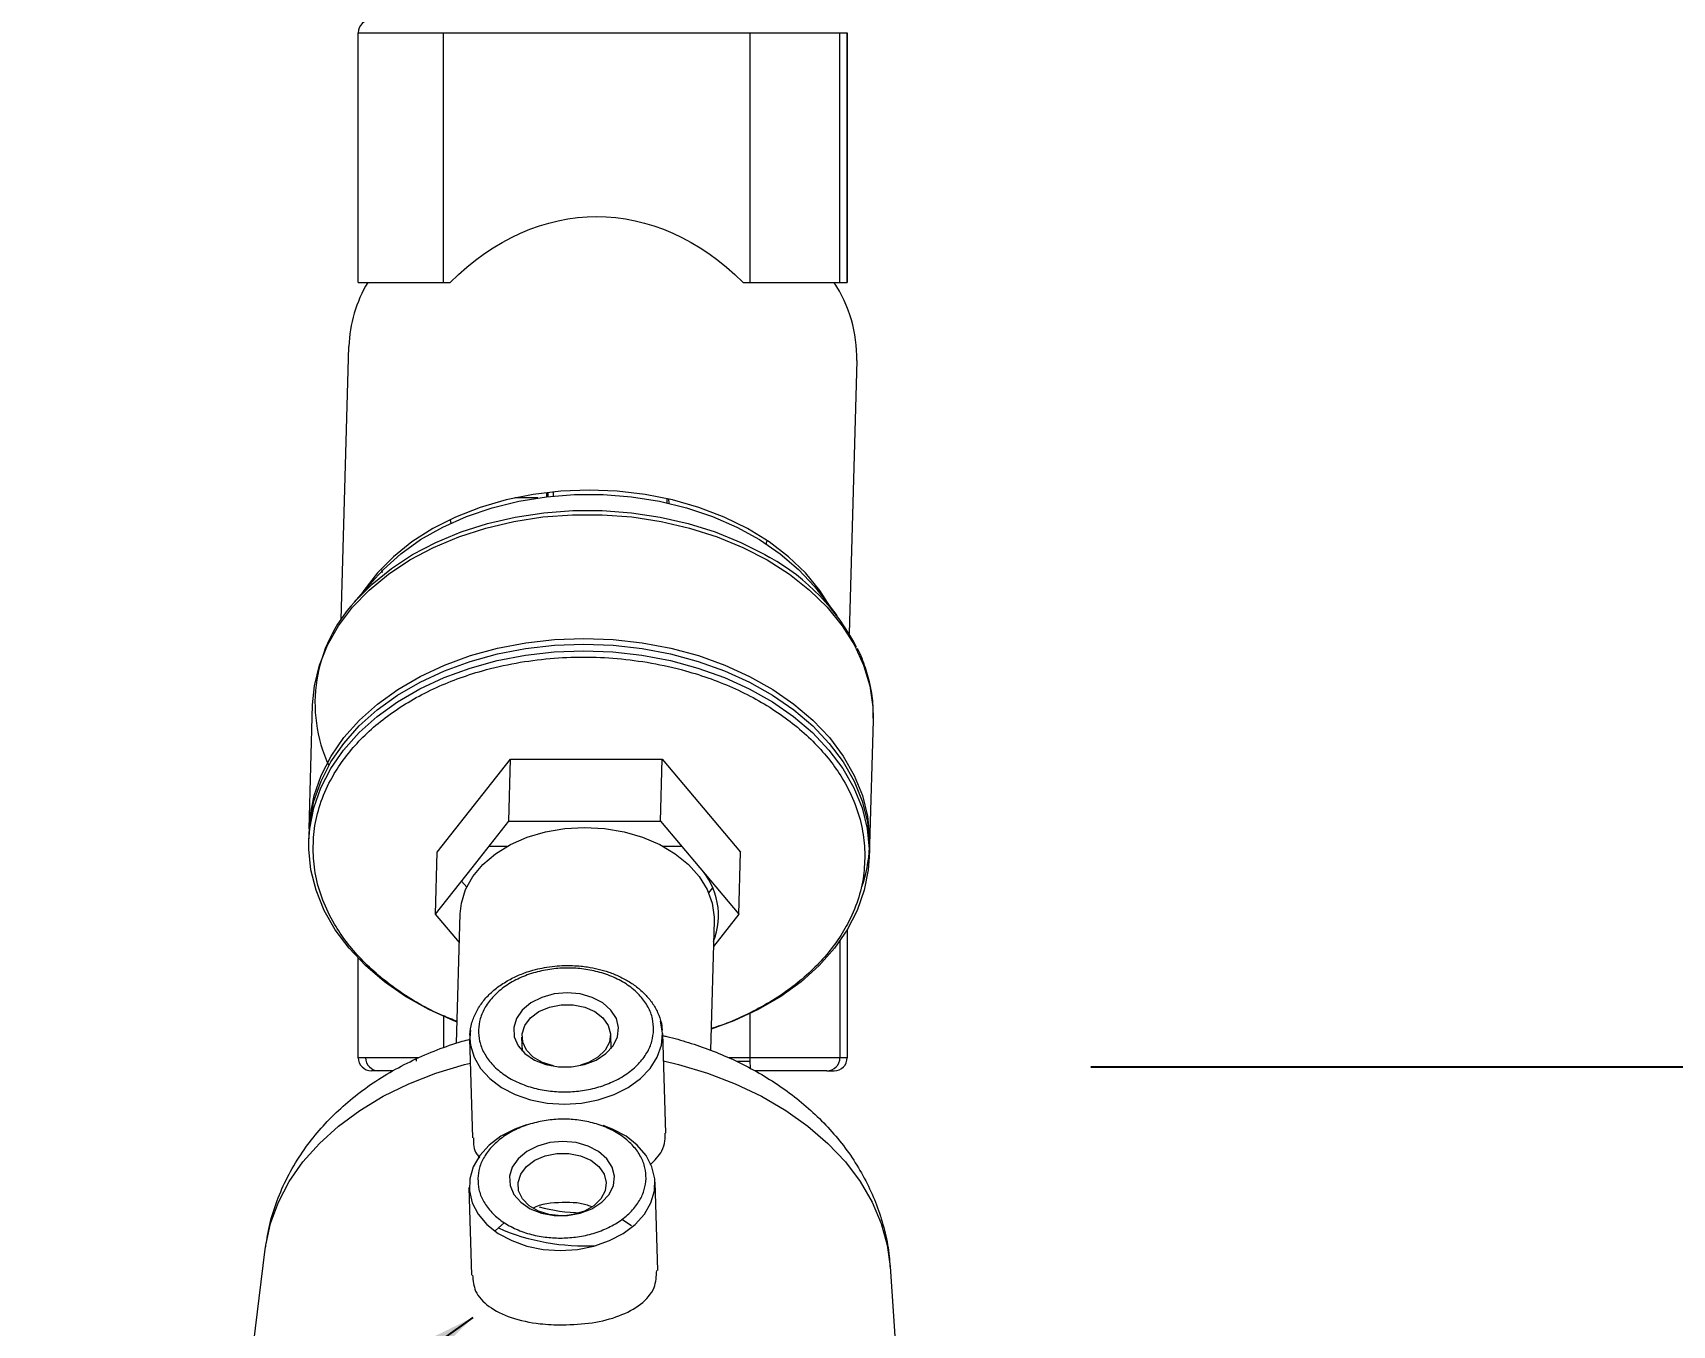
# Model space of a CAD drawing. Extents: x -2187 to 96136, y -11110 to 52208.
# Drawn here: x 32554.6 to 32741.7, y 18746.8 to 18894.4 of the extents above; entities that cross this region are included whole.
import ezdxf

# ---------------------------------------------------------------- set-up
doc = ezdxf.new("R2010")
doc.units = 0
doc.header["$LTSCALE"] = 1000
doc.header["$MEASUREMENT"] = 0
doc.linetypes.add('ACAD_ISO02W100', pattern=[15, 12, -3])
doc.layers.add('洗衣房设备', color=4, linetype='Continuous')
doc.styles.add('-宋体', font='', dxfattribs={"width": 0.8})
doc.styles.add('HZHT', font='hztxt_e.shx', dxfattribs={"width": 1.5, "bigfont": 'hztxt.shx'})
doc.styles.get('-宋体').set_extended_font_data('SimSun')
doc.dimstyles.new('50', dxfattribs={"dimscale": 30, "dimtxt": 3.5, "dimasz": 1.5, "dimexe": 0.8, "dimexo": 2, "dimgap": 0.8, "dimtad": 1, "dimdec": 0, "dimrnd": 5, "dimzin": 0, "dimdsep": 46, "dimtxsty": '-宋体', "dimblk": 'OBLIQUE', "dimcen": 0.6, "dimdle": 0.8, "dimclrd": 6, "dimclre": 6, "dimclrt": 6, "dimadec": 0, "dimazin": 0, "dimtfac": 1, "dimtdec": 0, "dimtofl": 0, "dimtmove": 2, "dimatfit": 3, "dimldrblk": 'OBLIQUE', "dimfxl": 0, "dimtolj": 1, "dimtzin": 0, "dimarcsym": 0})
doc.dimstyles.new('75', dxfattribs={"dimscale": 100, "dimtxt": 3, "dimasz": 1, "dimexe": 1, "dimexo": 1, "dimgap": 0.2, "dimtad": 1, "dimdec": 0, "dimrnd": 10, "dimzin": 0, "dimdsep": 46, "dimtxsty": 'HZHT', "dimblk1": 'ARCHTICK', "dimblk2": 'ARCHTICK', "dimsah": 1, "dimcen": 1, "dimdle": 0.5, "dimclrd": 1, "dimclre": 1, "dimadec": 0, "dimazin": 0, "dimtfac": 1, "dimtdec": 0, "dimtix": 1, "dimtmove": 2, "dimatfit": 3, "dimfxl": 0, "dimtolj": 1, "dimtzin": 0, "dimarcsym": 0})

# ---------------------------------------------------------------- blocks, each defined once
blk = doc.blocks.new('_OBLIQUE')
at = {"color": 0, "linetype": 'ByBlock'}
blk.add_line((-0.5, -0.5), (0.5, 0.5), dxfattribs=at)
blk = doc.blocks.new('*D130')
at = {"layer": 'Defpoints', "color": 0, "linetype": 'ACAD_ISO02W100', "ltscale": 750}
for p in [(32792.1, 20341.5), (32615.36, 18776.32), (33025.34, 18776.32)]:
    blk.add_point(p, dxfattribs=at)
at = {"layer": '洗衣房设备', "color": 6, "linetype": 'ACAD_ISO02W100', "lineweight": -2, "ltscale": 750}
for p, q in [((33025.34, 20365.5), (33025.34, 18752.32)), ((32852.1, 20341.5), (33049.34, 20341.5)), ((32675.36, 18776.32), (33049.34, 18776.32))]:
    blk.add_line(p, q, dxfattribs=at)
at = {"layer": '洗衣房设备', "color": 6, "linetype": 'ACAD_ISO02W100', "lineweight": -2, "ltscale": 750, "xscale": 45, "yscale": 45, "zscale": 45}
for p, rotation in [((33025.34, 20341.5), 90), ((33025.34, 18776.32), 270)]:
    blk.add_blockref('_OBLIQUE', p, dxfattribs=dict(at, rotation=rotation))
at = {"layer": '洗衣房设备', "color": 6, "linetype": 'ACAD_ISO02W100', "ltscale": 750, "insert": (32948.84, 19558.91), "char_height": 105, "attachment_point": 5, "rotation": 90, "style": '-宋体'}
blk.add_mtext('\\A1;1565', dxfattribs=at)
blk = doc.blocks.new('*D131')
at = {"layer": 'Defpoints', "color": 0, "linetype": 'ACAD_ISO02W100', "ltscale": 750}
for p in [(32615.36, 18776.32), (32318.1, 18411.5), (33024.11, 18411.5)]:
    blk.add_point(p, dxfattribs=at)
at = {"layer": '洗衣房设备', "color": 6, "linetype": 'ACAD_ISO02W100', "lineweight": -2, "ltscale": 750}
for p, q in [((33024.11, 18800.32), (33024.11, 18387.5)), ((32675.36, 18776.32), (33048.11, 18776.32)), ((32378.1, 18411.5), (33048.11, 18411.5))]:
    blk.add_line(p, q, dxfattribs=at)
at = {"layer": '洗衣房设备', "color": 6, "linetype": 'ACAD_ISO02W100', "lineweight": -2, "ltscale": 750, "xscale": 45, "yscale": 45, "zscale": 45}
for p, rotation in [((33024.11, 18776.32), 90), ((33024.11, 18411.5), 270)]:
    blk.add_blockref('_OBLIQUE', p, dxfattribs=dict(at, rotation=rotation))
at = {"layer": '洗衣房设备', "color": 6, "linetype": 'ACAD_ISO02W100', "ltscale": 750, "insert": (32947.61, 18593.91), "char_height": 105, "attachment_point": 5, "rotation": 90, "style": '-宋体'}
blk.add_mtext('\\A1;365', dxfattribs=at)
blk = doc.blocks.new('*D132')
at = {"layer": 'Defpoints', "color": 0, "linetype": 'ACAD_ISO02W100', "ltscale": 750}
for p in [(32615.36, 18776.32), (32850.1, 18644.5), (32850.1, 18267.54)]:
    blk.add_point(p, dxfattribs=at)
at = {"layer": '洗衣房设备', "color": 6, "linetype": 'ACAD_ISO02W100', "lineweight": -2, "ltscale": 750}
for p, q in [((32615.36, 18716.32), (32615.36, 18243.54)), ((32850.1, 18584.5), (32850.1, 18243.54)), ((32591.36, 18267.54), (32874.1, 18267.54))]:
    blk.add_line(p, q, dxfattribs=at)
at = {"layer": '洗衣房设备', "color": 6, "linetype": 'ACAD_ISO02W100', "lineweight": -2, "ltscale": 750, "xscale": 45, "yscale": 45, "zscale": 45, "rotation": 180}
blk.add_blockref('_OBLIQUE', (32615.36, 18267.54), dxfattribs=at)
at = {"layer": '洗衣房设备', "color": 6, "linetype": 'ACAD_ISO02W100', "lineweight": -2, "ltscale": 750, "xscale": 45, "yscale": 45, "zscale": 45}
blk.add_blockref('_OBLIQUE', (32850.1, 18267.54), dxfattribs=at)
at = {"layer": '洗衣房设备', "color": 6, "linetype": 'ACAD_ISO02W100', "ltscale": 750, "insert": (32732.73, 18344.04), "char_height": 105, "attachment_point": 5, "style": '-宋体'}
blk.add_mtext('\\A1;235', dxfattribs=at)
blk = doc.blocks.new('_ArchTick')
at = {"color": 0, "linetype": 'ByBlock', "const_width": 0.4}
blk.add_lwpolyline([(-0.5, -0.5), (0.5, 0.5)], dxfattribs=at)

msp = doc.modelspace()

# ---------------------------------------------------------------- linework, layer by layer
at = {"color": 7, "linetype": 'Continuous', "lineweight": 15}
for p, q in [((32591.756, 18865.867), (32591.756, 18894.367)), ((32601.478, 18894.367), (32636.464, 18894.367)), ((32601.478, 18865.867), (32601.478, 18894.367)), ((32636.464, 18894.367), (32636.464, 18865.867)), ((32636.464, 18894.367), (32646.739, 18894.367)), ((32646.739, 18865.867), (32646.739, 18894.367)), ((32646.739, 18894.367), (32647.575, 18894.367)), ((32647.575, 18865.867), (32647.575, 18894.367)), ((32647.575, 18894.367), (32647.58, 18894.367)), ((32647.58, 18894.367), (32647.58, 18865.867)), ((32591.756, 18865.867), (32601.478, 18865.867)), ((32601.478, 18865.867), (32602.248, 18865.867)), ((32635.694, 18865.867), (32636.464, 18865.867)), ((32636.464, 18865.867), (32646.739, 18865.867)), ((32646.739, 18865.867), (32647.575, 18865.867)), ((32647.58, 18865.867), (32647.575, 18865.867)), ((32589.821, 18827.392), (32590.689, 18858.553)), ((32648.667, 18856.938), (32647.799, 18825.777)), ((32612.255, 18841.269), (32609.633, 18841.269)), ((32613.435, 18841.422), (32613.435, 18841.901)), ((32614.006, 18841.963), (32614.006, 18841.483)), ((32627, 18840.705), (32627, 18841.185)), ((32627.228, 18840.653), (32627.225, 18841.134)), ((32591.34, 18829.373), (32593.648, 18832.047)), ((32594.454, 18833.054), (32594.501, 18832.756)), ((32644.246, 18830.856), (32644.198, 18830.598)), ((32644.237, 18830.638), (32646.393, 18827.84)), ((32586.154, 18803.482), (32586.549, 18817.644)), ((32650.524, 18815.862), (32650.129, 18801.7)), ((32650.529, 18816.113), (32650.524, 18815.862)), ((32600.779, 18800.823), (32609.14, 18811.43)), ((32608.943, 18804.359), (32609.14, 18811.43)), ((32609.14, 18811.43), (32626.454, 18811.43)), ((32626.257, 18804.359), (32626.454, 18811.43)), ((32626.454, 18811.43), (32635.406, 18800.823)), ((32604.762, 18799.055), (32608.943, 18804.359)), ((32608.943, 18804.359), (32617.6, 18804.359)), ((32617.6, 18804.359), (32626.257, 18804.359)), ((32626.257, 18804.359), (32630.733, 18799.055)), ((32586.115, 18802.068), (32586.136, 18802.828)), ((32606.711, 18801.527), (32608.826, 18801.527)), ((32626.493, 18801.527), (32628.647, 18801.527)), ((32600.582, 18793.752), (32600.779, 18800.823)), ((32635.209, 18793.752), (32635.406, 18800.823)), ((32650.111, 18801.046), (32650.09, 18800.286)), ((32600.582, 18793.752), (32604.762, 18799.055)), ((32630.733, 18799.055), (32635.209, 18793.752)), ((32604.138, 18796.843), (32603.559, 18797.529)), ((32632.195, 18796.749), (32631.754, 18796.191)), ((32603.3, 18790.531), (32600.582, 18793.752)), ((32602.979, 18779.017), (32603.391, 18793.802)), ((32632.38, 18792.995), (32631.969, 18778.23)), ((32635.209, 18793.752), (32632.298, 18790.059)), ((32647.58, 18791.973), (32647.58, 18777.367)), ((32591.756, 18777.367), (32591.756, 18788.708)), ((32604.818, 18768.199), (32604.503, 18779.516)), ((32610.491, 18778.102), (32610.446, 18779.719)), ((32620.549, 18780), (32620.594, 18778.384)), ((32626.494, 18780.128), (32626.811, 18768.757)), ((32598.654, 18777.367), (32591.756, 18777.367)), ((32598.389, 18776.95), (32598.389, 18777.367)), ((32636.464, 18777.367), (32634.024, 18777.367)), ((32646.739, 18777.367), (32636.464, 18777.367)), ((32647.575, 18777.367), (32646.739, 18777.367)), ((32647.58, 18777.367), (32647.575, 18777.367)), ((32635.05, 18776.95), (32636.466, 18776.95)), ((32645.239, 18775.867), (32646.075, 18775.867)), ((32604.709, 18752.523), (32604.43, 18762.556)), ((32625.622, 18763.147), (32625.902, 18753.072)), ((32608.464, 18758.538), (32607.384, 18757.612)), ((32622.96, 18758.179), (32621.827, 18758.902)), ((32577.443, 18725.768), (32581.14, 18755.524)), ((32652.466, 18753.537), (32654.488, 18723.803))]:
    msp.add_line(p, q, dxfattribs=at)
at = {"color": 8, "linetype": 'Continuous', "lineweight": 15}
for p, q in [((32591.756, 18894.367), (32601.478, 18894.367)), ((32650.09, 18801.177), (32650.09, 18800.287)), ((32646.739, 18790.689), (32646.739, 18777.367)), ((32647.575, 18791.963), (32647.575, 18777.367)), ((32601.478, 18782.079), (32601.478, 18778.505)), ((32636.464, 18782.395), (32636.464, 18777.367))]:
    msp.add_line(p, q, dxfattribs=at)
at = {"color": 7, "linetype": 'Continuous', "lineweight": 15, "flags": 128}
for points in [[(32645.644, 18828.812), (32644.433, 18830.714), (32642.795, 18832.703), (32640.857, 18834.555), (32638.645, 18836.247), (32636.185, 18837.759), (32633.509, 18839.071), (32630.648, 18840.168), (32627.639, 18841.035), (32624.519, 18841.663), (32621.327, 18842.042), (32618.102, 18842.169), (32614.883, 18842.042), (32611.712, 18841.663), (32608.627, 18841.035), (32605.667, 18840.168), (32602.867, 18839.071), (32600.264, 18837.759), (32597.888, 18836.247), (32595.77, 18834.555), (32593.936, 18832.703), (32592.408, 18830.714), (32592.141, 18830.302)], [(32593.648, 18832.047), (32594.62, 18833.097), (32596.613, 18834.886), (32598.88, 18836.503), (32601.392, 18837.929), (32604.118, 18839.144), (32607.024, 18840.136), (32610.075, 18840.89), (32613.231, 18841.398), (32616.455, 18841.654), (32619.706, 18841.654), (32622.945, 18841.398), (32626.13, 18840.89), (32629.222, 18840.136), (32632.183, 18839.144), (32634.977, 18837.929), (32637.568, 18836.503), (32639.925, 18834.886), (32642.018, 18833.097), (32643.822, 18831.159), (32644.237, 18830.638)], [(32613.246, 18841.878), (32613.246, 18841.661), (32613.248, 18841.4)], [(32586.136, 18802.828), (32586.245, 18804.302), (32586.704, 18806.642), (32587.507, 18808.93), (32588.645, 18811.141), (32590.106, 18813.251), (32591.874, 18815.237), (32593.93, 18817.078), (32596.251, 18818.753), (32598.812, 18820.243), (32601.584, 18821.533), (32604.537, 18822.608), (32607.639, 18823.457), (32610.856, 18824.07), (32614.153, 18824.441), (32617.493, 18824.565), (32620.84, 18824.441), (32624.158, 18824.07), (32627.409, 18823.457), (32630.558, 18822.608), (32633.571, 18821.533), (32636.415, 18820.243), (32639.059, 18818.753), (32641.473, 18817.078), (32643.631, 18815.237), (32645.51, 18813.251), (32647.089, 18811.141), (32648.351, 18808.93), (32649.281, 18806.642), (32649.87, 18804.302), (32650.111, 18801.937), (32650.111, 18801.046)], [(32603.391, 18793.802), (32603.525, 18795.002), (32604.012, 18796.567), (32604.841, 18798.053), (32605.992, 18799.425), (32607.435, 18800.648), (32609.135, 18801.693), (32611.051, 18802.534), (32613.135, 18803.15), (32615.336, 18803.525), (32617.6, 18803.651), (32619.871, 18803.525), (32622.093, 18803.15), (32624.211, 18802.534), (32626.174, 18801.693), (32627.933, 18800.648), (32629.444, 18799.425), (32630.671, 18798.053), (32631.582, 18796.567), (32632.157, 18795.002), (32632.38, 18793.398), (32632.38, 18792.995)], [(32603.046, 18781.425), (32602.654, 18781.581), (32599.81, 18782.871), (32597.167, 18784.361), (32594.753, 18786.036), (32592.594, 18787.877), (32590.715, 18789.863), (32589.136, 18791.973), (32587.875, 18794.184), (32586.945, 18796.472), (32586.356, 18798.811), (32586.115, 18801.177), (32586.115, 18802.066)], [(32650.09, 18800.287), (32649.98, 18798.811), (32649.522, 18796.472), (32648.719, 18794.184), (32647.581, 18791.973), (32646.119, 18789.863), (32644.351, 18787.877), (32642.295, 18786.036), (32639.975, 18784.361), (32637.414, 18782.871), (32634.642, 18781.581), (32632.035, 18780.617)], [(32615.597, 18784.772), (32614.102, 18784.638), (32612.693, 18784.247), (32611.459, 18783.622), (32610.478, 18782.802), (32609.811, 18781.84), (32609.5, 18780.795), (32609.565, 18779.734), (32610.002, 18778.723), (32610.782, 18777.825), (32611.858, 18777.097), (32613.161, 18776.584), (32614.61, 18776.32), (32616.113, 18776.32), (32617.577, 18776.584), (32618.909, 18777.097), (32620.025, 18777.825), (32620.855, 18778.723), (32621.348, 18779.734), (32621.472, 18780.795), (32621.219, 18781.84), (32620.606, 18782.802), (32619.671, 18783.622), (32618.472, 18784.247), (32617.085, 18784.638), (32615.597, 18784.772)], [(32614.06, 18776.415), (32614.039, 18776.419), (32612.788, 18776.807), (32611.738, 18777.421), (32610.967, 18778.216), (32610.532, 18779.133), (32610.465, 18780.103), (32610.771, 18781.056), (32611.428, 18781.92), (32612.387, 18782.631), (32613.576, 18783.137), (32614.908, 18783.399), (32616.284, 18783.399), (32617.601, 18783.137), (32618.762, 18782.631), (32619.681, 18781.92), (32620.29, 18781.056), (32620.544, 18780.103), (32620.423, 18779.133), (32619.936, 18778.216), (32619.121, 18777.421), (32618.037, 18776.807), (32617.125, 18776.5)], [(32626.494, 18780.128), (32626.493, 18780.171), (32626.267, 18781.553), (32626.267, 18781.554)], [(32604.561, 18780.486), (32604.524, 18780.171), (32604.503, 18779.516)], [(32610.945, 18769.711), (32609.625, 18769.224), (32608.042, 18768.391), (32606.696, 18767.368), (32605.634, 18766.192), (32604.892, 18764.903), (32604.494, 18763.543), (32604.456, 18762.16), (32604.777, 18760.8), (32605.448, 18759.51), (32606.444, 18758.334), (32607.733, 18757.312), (32609.27, 18756.479), (32611.003, 18755.862), (32612.874, 18755.484), (32614.817, 18755.356)], [(32614.817, 18755.356), (32616.768, 18755.484), (32618.659, 18755.862), (32620.426, 18756.479), (32622.01, 18757.312), (32623.356, 18758.334), (32624.418, 18759.51), (32625.16, 18760.8), (32625.557, 18762.16), (32625.596, 18763.543), (32625.274, 18764.903), (32624.604, 18766.192), (32623.607, 18767.368), (32622.319, 18768.391), (32620.781, 18769.224), (32619.716, 18769.637)], [(32615.124, 18767.801), (32613.629, 18767.668), (32612.22, 18767.276), (32610.987, 18766.651), (32610.005, 18765.832), (32609.339, 18764.87), (32609.028, 18763.825), (32609.093, 18762.764), (32609.529, 18761.752), (32610.31, 18760.854), (32611.385, 18760.126), (32612.688, 18759.614), (32614.137, 18759.349), (32615.641, 18759.349), (32617.104, 18759.614), (32618.436, 18760.126), (32619.552, 18760.854), (32620.383, 18761.752), (32620.875, 18762.764), (32620.999, 18763.825), (32620.747, 18764.87), (32620.133, 18765.832), (32619.198, 18766.651), (32617.999, 18767.276), (32616.612, 18767.668), (32615.124, 18767.801)], [(32614.925, 18759.316), (32613.566, 18759.448), (32612.315, 18759.836), (32611.265, 18760.45), (32610.494, 18761.245), (32610.059, 18762.162), (32609.992, 18763.133), (32610.299, 18764.085), (32610.956, 18764.949), (32611.914, 18765.661), (32613.104, 18766.166), (32614.436, 18766.429), (32615.811, 18766.429), (32617.128, 18766.166), (32618.29, 18765.661), (32619.209, 18764.949), (32619.818, 18764.085), (32620.071, 18763.133), (32619.95, 18762.162), (32619.464, 18761.245), (32618.648, 18760.45), (32617.564, 18759.836), (32616.292, 18759.448), (32615.323, 18759.327)]]:
    msp.add_lwpolyline(points, dxfattribs=at)
at = {"color": 8, "linetype": 'Continuous', "lineweight": 15, "flags": 128}
for points in [[(32586.549, 18817.644), (32586.755, 18819.799), (32587.325, 18822.162), (32588.248, 18824.463), (32589.514, 18826.678), (32591.107, 18828.78), (32593.01, 18830.747), (32595.202, 18832.555), (32597.657, 18834.185), (32600.349, 18835.618), (32603.245, 18836.838), (32606.315, 18837.83), (32609.523, 18838.585), (32612.832, 18839.093), (32616.207, 18839.348), (32619.607, 18839.348), (32622.995, 18839.093), (32626.333, 18838.585), (32629.583, 18837.83), (32632.708, 18836.838), (32635.673, 18835.618), (32638.444, 18834.185), (32640.99, 18832.555), (32643.282, 18830.747), (32645.295, 18828.78), (32647.006, 18826.678), (32648.394, 18824.463), (32649.446, 18822.162), (32650.148, 18819.799), (32650.492, 18817.401), (32650.529, 18816.113)], [(32591.34, 18829.373), (32591.459, 18829.51), (32593.357, 18831.434), (32595.534, 18833.201), (32597.966, 18834.794), (32600.627, 18836.193), (32603.487, 18837.383), (32606.514, 18838.352), (32609.675, 18839.088), (32612.934, 18839.583), (32616.255, 18839.832), (32619.602, 18839.832), (32622.937, 18839.583), (32626.224, 18839.088), (32629.425, 18838.352), (32632.506, 18837.383), (32635.432, 18836.193), (32638.171, 18834.794), (32638.745, 18834.46)], [(32586.154, 18803.48), (32586.263, 18804.956), (32586.722, 18807.295), (32587.525, 18809.583), (32588.663, 18811.794), (32590.124, 18813.905), (32591.893, 18815.891), (32593.949, 18817.732), (32596.269, 18819.406), (32598.83, 18820.897), (32601.602, 18822.187), (32604.555, 18823.262), (32607.658, 18824.111), (32610.875, 18824.724), (32614.171, 18825.094), (32617.511, 18825.218), (32620.858, 18825.094), (32624.176, 18824.724), (32627.427, 18824.111), (32630.576, 18823.262), (32633.59, 18822.187), (32636.434, 18820.897), (32639.077, 18819.406), (32641.491, 18817.732), (32643.65, 18815.891), (32645.529, 18813.905), (32647.107, 18811.794), (32648.369, 18809.583), (32649.299, 18807.295), (32649.888, 18804.956), (32650.129, 18802.591)], [(32586.115, 18802.066), (32586.224, 18803.542), (32586.683, 18805.881), (32587.485, 18808.169), (32588.624, 18810.38), (32590.085, 18812.49), (32591.853, 18814.477), (32593.909, 18816.317), (32596.23, 18817.992), (32598.791, 18819.483), (32601.563, 18820.773), (32604.516, 18821.848), (32607.618, 18822.697), (32610.835, 18823.31), (32614.132, 18823.68), (32617.472, 18823.804), (32620.819, 18823.68), (32624.136, 18823.31), (32627.388, 18822.697), (32630.537, 18821.848), (32633.55, 18820.773), (32636.394, 18819.483), (32639.038, 18817.992), (32641.452, 18816.317), (32643.61, 18814.477), (32645.489, 18812.49), (32647.068, 18810.38), (32648.33, 18808.169), (32649.26, 18805.881), (32649.849, 18803.542), (32650.09, 18801.177)], [(32604.503, 18779.516), (32604.573, 18778.778), (32604.974, 18777.418), (32605.713, 18776.136), (32606.767, 18774.972), (32608.101, 18773.964), (32609.673, 18773.145), (32611.432, 18772.54), (32613.322, 18772.169), (32615.282, 18772.044)], [(32615.282, 18772.044), (32617.249, 18772.169), (32619.159, 18772.54), (32620.952, 18773.145), (32622.57, 18773.964), (32623.96, 18774.972), (32625.079, 18776.136), (32625.889, 18777.418), (32626.366, 18778.778), (32626.494, 18780.128)], [(32581.14, 18755.524), (32581.2, 18755.963), (32581.75, 18758.445), (32582.648, 18760.872), (32583.884, 18763.218), (32585.447, 18765.461), (32587.322, 18767.579), (32589.489, 18769.55), (32591.927, 18771.354), (32594.611, 18772.974), (32597.516, 18774.394), (32600.612, 18775.6), (32603.868, 18776.579), (32604.58, 18776.757)], [(32626.582, 18776.988), (32628.319, 18776.579), (32631.63, 18775.6), (32634.793, 18774.394), (32637.777, 18772.974), (32640.552, 18771.354), (32643.09, 18769.55), (32645.367, 18767.579), (32647.359, 18765.461), (32649.047, 18763.218), (32650.414, 18760.872), (32651.447, 18758.445), (32652.135, 18755.963), (32652.466, 18753.537)]]:
    msp.add_lwpolyline(points, dxfattribs=at)
at = {"color": 7, "linetype": 'Continuous', "lineweight": 15}
for centre, radius, start, end in [((32593.256, 18894.367), 1.5, 90, 180), ((32605.904, 18858.064), 15.222, 149.15926, 178.15892), ((32632.98, 18857.218), 15.689, 358.97655, 33.45677), ((32626.733, 18812.961), 24.627, 27.21868, 60.80783), ((32603.738, 18817.854), 16.923, 137.10481, 204.95948), ((32633.777, 18802.186), 16.36, 341.05292, 357.1534), ((32624.854, 18793.593), 8.026, 338.37367, 42.89596), ((32593.26, 18777.367), 1.5, 179.98888, 269.98888), ((32594.096, 18777.367), 1.5, 179.98888, 269.98888), ((32670.139, 18777.241), 33.675, 179.78475, 181.87322), ((32645.239, 18777.367), 1.5, 270.01112, 0.01112), ((32646.075, 18777.367), 1.5, 270.01112, 0.01112), ((32617.476, 18779.671), 20.001, 255.2786, 269.02782), ((32617.448, 18780.009), 24.115, 246.29817, 273.52649)]:
    msp.add_arc(centre, radius, start, end, dxfattribs=at)
at = {"color": 7, "linetype": 'Continuous', "lineweight": 15, "extrusion": (0, 0, -1)}
for centre, major_axis, ratio, start_param, end_param in [((32618.971, 18832.367), (0, 41.012), 0.7068324, -0.6149015, 0.6149015), ((32619.737, 18931), (-0.755, 127.794), 0.2033666, 3.9030376, 3.9075994), ((32619.737, 18924.001), (-0.758, 122.32), 0.2124663, 2.3702221, 2.3747615)]:
    msp.add_ellipse(centre, major_axis=major_axis, ratio=ratio, start_param=start_param, end_param=end_param, dxfattribs=at)
at = {"color": 7, "linetype": 'Continuous', "lineweight": 15}
for points, knots in [([(32648.724, 18824.067), (32648.736, 18824.044), (32649.114, 18823.354), (32649.632, 18821.92), (32650.228, 18819.768), (32650.522, 18817.822), (32650.501, 18816.604), (32650.493, 18816.131)], [0, 0, 0, 0, 0.00911774, 0.27713536, 0.54859963, 0.82443448, 1, 1, 1, 1]), ([(32586.605, 18800.823), (32586.625, 18801.728), (32586.665, 18803.567), (32587.344, 18806.324), (32588.418, 18808.845), (32589.8, 18811.087), (32591.889, 18813.706), (32594.56, 18816.089), (32597.721, 18818.142), (32600.293, 18819.49), (32603.031, 18820.635), (32606.171, 18821.655), (32609.713, 18822.47), (32613.595, 18822.985), (32617.47, 18823.152), (32621.355, 18822.985), (32625.266, 18822.47), (32628.853, 18821.655), (32632.05, 18820.634), (32635.795, 18819.105), (32639.219, 18817.168), (32642.184, 18814.892), (32644.14, 18813.046), (32645.813, 18811.087), (32647.32, 18808.845), (32648.534, 18806.324), (32649.367, 18803.568), (32649.51, 18801.729), (32649.58, 18800.823)], [0, 0, 0, 0, 0.0388205, 0.0788449, 0.1199968, 0.1521636, 0.1843358, 0.249956, 0.2828074, 0.3156641, 0.347831, 0.3800032, 0.4211504, 0.4611759, 0.5, 0.5388193, 0.5788449, 0.6199968, 0.6521636, 0.6843358, 0.749956, 0.7828074, 0.8156641, 0.847831, 0.8800032, 0.9211504, 0.9611771, 1, 1, 1, 1]), ([(32604.511, 18779.894), (32604.51, 18779.917), (32604.476, 18780.41), (32604.699, 18781.34), (32605.189, 18782.624), (32605.951, 18783.789), (32606.927, 18784.838), (32608.087, 18785.745), (32609.365, 18786.486), (32610.675, 18787.045), (32611.89, 18787.42), (32613.045, 18787.672), (32614.144, 18787.832), (32614.909, 18787.869), (32615.274, 18787.887)], [0, 0, 0, 0, 0.0054241, 0.1166157, 0.2195285, 0.3225335, 0.4249697, 0.5259514, 0.6241488, 0.7163062, 0.797949, 0.8612299, 0.9336881, 1, 1, 1, 1]), ([(32625.475, 18780.529), (32625.455, 18780.96), (32625.412, 18781.849), (32624.893, 18783.167), (32624.006, 18784.434), (32622.737, 18785.565), (32621.165, 18786.483), (32619.392, 18787.14), (32617.539, 18787.519), (32615.677, 18787.64), (32613.808, 18787.519), (32611.934, 18787.14), (32610.125, 18786.483), (32608.501, 18785.565), (32607.169, 18784.434), (32606.212, 18783.167), (32605.619, 18781.849), (32605.527, 18780.96), (32605.483, 18780.529)], [0, 0, 0, 0, 0.058258, 0.1200057, 0.1843204, 0.25, 0.3156796, 0.3799943, 0.441742, 0.5, 0.558258, 0.6200057, 0.6843204, 0.75, 0.8156796, 0.8799943, 0.941742, 1, 1, 1, 1]), ([(32615.274, 18787.887), (32615.904, 18787.883), (32616.792, 18787.878), (32618.08, 18787.713), (32619.157, 18787.504), (32620.383, 18787.146), (32621.591, 18786.658), (32622.749, 18786.03), (32623.814, 18785.268), (32624.748, 18784.375), (32625.524, 18783.36), (32626.091, 18782.227), (32626.41, 18781.255), (32626.432, 18780.662), (32626.438, 18780.492)], [0, 0, 0, 0, 0.1140412, 0.160562, 0.2373222, 0.3164493, 0.4007795, 0.488242, 0.5781509, 0.6701053, 0.7640627, 0.8603504, 0.9597947, 1, 1, 1, 1]), ([(32581.17, 18755.606), (32581.287, 18756.401), (32581.543, 18758.131), (32582.335, 18760.741), (32583.471, 18763.432), (32584.905, 18765.949), (32586.578, 18768.268), (32588.439, 18770.373), (32590.533, 18772.327), (32592.838, 18774.111), (32595.33, 18775.708), (32597.976, 18777.109), (32600.748, 18778.285), (32602.933, 18779.068), (32604.21, 18779.393), (32604.504, 18779.468)], [0, 0, 0, 0, 0.0702959, 0.1529792, 0.2376571, 0.3248091, 0.4041709, 0.4845645, 0.5658739, 0.6478809, 0.7302787, 0.8127001, 0.8947198, 0.9757694, 1, 1, 1, 1]), ([(32605.483, 18780.529), (32605.503, 18780.098), (32605.545, 18779.209), (32606.065, 18777.892), (32606.952, 18776.624), (32608.22, 18775.494), (32609.793, 18774.574), (32611.566, 18773.922), (32613.418, 18773.528), (32614.673, 18773.481), (32615.282, 18773.458)], [0, 0, 0, 0, 0.116516, 0.2400113, 0.3686408, 0.5, 0.6313592, 0.7599887, 0.883484, 1, 1, 1, 1]), ([(32615.282, 18773.458), (32615.892, 18773.481), (32617.149, 18773.528), (32619.023, 18773.922), (32620.833, 18774.574), (32622.457, 18775.494), (32623.789, 18776.624), (32624.746, 18777.892), (32625.339, 18779.209), (32625.431, 18780.098), (32625.475, 18780.529)], [0, 0, 0, 0, 0.116516, 0.2400113, 0.3686408, 0.5, 0.6313592, 0.7599887, 0.883484, 1, 1, 1, 1]), ([(32626.501, 18779.885), (32626.663, 18779.851), (32627.665, 18779.638), (32629.497, 18779.103), (32632.002, 18778.252), (32634.498, 18777.201), (32636.95, 18775.965), (32639.32, 18774.541), (32641.576, 18772.932), (32643.688, 18771.145), (32645.628, 18769.189), (32647.371, 18767.075), (32648.893, 18764.817), (32650.174, 18762.432), (32651.202, 18759.936), (32651.937, 18757.347), (32652.354, 18755.196), (32652.411, 18753.912), (32652.429, 18753.523)], [0, 0, 0, 0, 0.0117411, 0.0727902, 0.1364684, 0.20218, 0.2694373, 0.3378574, 0.4071327, 0.4769926, 0.5471982, 0.617551, 0.6879111, 0.7582145, 0.8284814, 0.898815, 0.9693921, 1, 1, 1, 1]), ([(32595.719, 18775.867), (32595.672, 18775.867), (32595.18, 18775.867), (32594.492, 18775.867), (32593.464, 18775.867), (32593.34, 18775.867), (32593.26, 18775.867)], [0, 0, 0, 0, 0.0266186, 0.2828892, 0.5338343, 1, 1, 1, 1]), ([(32645.239, 18775.867), (32645.096, 18775.867), (32644.876, 18775.867), (32643.761, 18775.867), (32642.627, 18775.867), (32641.234, 18775.867), (32639.395, 18775.867), (32637.932, 18775.867), (32637.045, 18775.867)], [0, 0, 0, 0, 0.2497117, 0.3841359, 0.5214128, 0.6586897, 0.7931139, 1, 1, 1, 1]), ([(32624.602, 18763.559), (32624.583, 18763.973), (32624.542, 18764.825), (32624.044, 18766.091), (32623.192, 18767.307), (32621.974, 18768.393), (32620.465, 18769.275), (32618.762, 18769.905), (32616.984, 18770.269), (32615.196, 18770.385), (32613.402, 18770.269), (32611.603, 18769.905), (32609.866, 18769.275), (32608.307, 18768.393), (32607.029, 18767.307), (32606.11, 18766.091), (32605.54, 18764.825), (32605.453, 18763.973), (32605.41, 18763.559)], [0, 0, 0, 0, 0.05825802, 0.12000566, 0.18432041, 0.25, 0.31567959, 0.37999434, 0.44174198, 0.5, 0.55825802, 0.62000566, 0.68432041, 0.75, 0.81567959, 0.87999434, 0.94174198, 1, 1, 1, 1]), ([(32604.906, 18768.208), (32604.908, 18767.543), (32604.91, 18766.7), (32605.496, 18766.097), (32605.62, 18765.969)], [0, 0, 0, 0, 0.78808075, 1, 1, 1, 1]), ([(32625.071, 18765.141), (32625.581, 18765.646), (32626.394, 18766.449), (32626.792, 18767.748), (32626.781, 18768.458), (32626.776, 18768.757)], [0, 0, 0, 0, 0.4935058, 0.7865909, 1, 1, 1, 1]), ([(32605.41, 18763.559), (32605.429, 18763.144), (32605.47, 18762.292), (32605.968, 18761.027), (32606.82, 18759.81), (32608.038, 18758.725), (32609.548, 18757.842), (32611.25, 18757.215), (32613.028, 18756.838), (32614.232, 18756.792), (32614.817, 18756.77)], [0, 0, 0, 0, 0.116516, 0.2400113, 0.3686408, 0.5, 0.6313592, 0.7599887, 0.883484, 1, 1, 1, 1]), ([(32614.817, 18756.77), (32615.403, 18756.792), (32616.61, 18756.838), (32618.409, 18757.215), (32620.146, 18757.842), (32621.705, 18758.725), (32622.984, 18759.81), (32623.903, 18761.027), (32624.472, 18762.292), (32624.56, 18763.144), (32624.602, 18763.559)], [0, 0, 0, 0, 0.116516, 0.2400113, 0.3686408, 0.5, 0.6313592, 0.7599887, 0.883484, 1, 1, 1, 1]), ([(32618.406, 18760.351), (32617.97, 18760.496), (32617.041, 18760.807), (32614.863, 18760.849), (32612.957, 18760.765), (32611.834, 18760.244), (32611.74, 18760.2)], [0, 0, 0, 0, 0.2053402, 0.4381106, 0.9528469, 1, 1, 1, 1]), ([(32615.054, 18746.852), (32616.209, 18746.903), (32618.519, 18747.005), (32621.658, 18747.824), (32624.132, 18749.155), (32625.711, 18750.931), (32625.786, 18752.407), (32625.82, 18753.076)], [0, 0, 0, 0, 0.20071991, 0.40120681, 0.60790922, 0.82225223, 1, 1, 1, 1]), ([(32604.793, 18752.532), (32604.855, 18751.909), (32604.991, 18750.534), (32606.569, 18748.881), (32609.1, 18747.615), (32612.119, 18746.951), (32614.198, 18746.88), (32615.054, 18746.852)], [0, 0, 0, 0, 0.1788436, 0.3950457, 0.6178885, 0.8426463, 1, 1, 1, 1])]:
    msp.add_open_spline(points, degree=3, knots=knots, dxfattribs=at)
at = {"color": 8, "linetype": 'Continuous', "lineweight": 15}
for points, knots in [([(32603.049, 18781.499), (32602.488, 18781.72), (32600.024, 18782.695), (32596.971, 18784.484), (32593.999, 18786.752), (32592.045, 18788.6), (32590.372, 18790.559), (32588.865, 18792.801), (32587.651, 18795.322), (32586.818, 18798.079), (32586.675, 18799.918), (32586.605, 18800.823)], [0, 0, 0, 0, 0.0576476, 0.2535437, 0.3516147, 0.4497021, 0.5457299, 0.6417736, 0.7646101, 0.884102, 1, 1, 1, 1]), ([(32649.58, 18800.823), (32649.56, 18799.918), (32649.52, 18798.079), (32648.841, 18795.322), (32647.767, 18792.801), (32646.385, 18790.559), (32644.296, 18787.94), (32641.624, 18785.558), (32638.466, 18783.501), (32635.886, 18782.165), (32633.731, 18781.224), (32632.403, 18780.806), (32632.037, 18780.691)], [0, 0, 0, 0, 0.1078151, 0.2189738, 0.3332638, 0.4226, 0.511951, 0.6941962, 0.7854333, 0.8766856, 0.9660218, 1, 1, 1, 1])]:
    msp.add_open_spline(points, degree=3, knots=knots, dxfattribs=at)

# ---------------------------------------------------------------- dimensions: what is measured, and where the dimension line sits
at = {"layer": '洗衣房设备', "color": 2, "linetype": 'ACAD_ISO02W100', "ltscale": 750}
for base, p1, p2, angle, picture, middle in [((33025.339, 18776.32), (32792.097, 20341.501), (32615.362, 18776.32), 270, '*D130', (32948.839, 19558.911)), ((33024.109, 18411.501), (32615.362, 18776.32), (32318.097, 18411.501), 270, '*D131', (32947.609, 18593.911)), ((32850.097, 18267.536), (32615.362, 18776.32), (32850.097, 18644.501), 180, '*D132', (32732.729, 18344.036))]:
    dim = msp.add_linear_dim(base=base, p1=p1, p2=p2, angle=angle, dimstyle='50', dxfattribs=at)
    dim.commit()
    dim.dimension.update_dxf_attribs({"geometry": picture, "text_midpoint": middle})

# ---------------------------------------------------------------- leaders
at = {"layer": '洗衣房设备', "color": 2, "linetype": 'ACAD_ISO02W100', "ltscale": 750, "annotation_type": 0, "has_hookline": 1, "hookline_direction": 0, "text_width": 1258.333, "horizontal_direction": (-1, 0, 0)}
msp.add_leader([(32604.844, 18747.704), (31600.564, 18034.845), (31550.564, 18034.845)], dimstyle='75', override={"dimscale": 50, "dimgap": 0.2, "dimtad": 0, "dimfxl": 0.5, "dimfxlon": 1}, dxfattribs=at)

doc.saveas('drawing.dxf')
